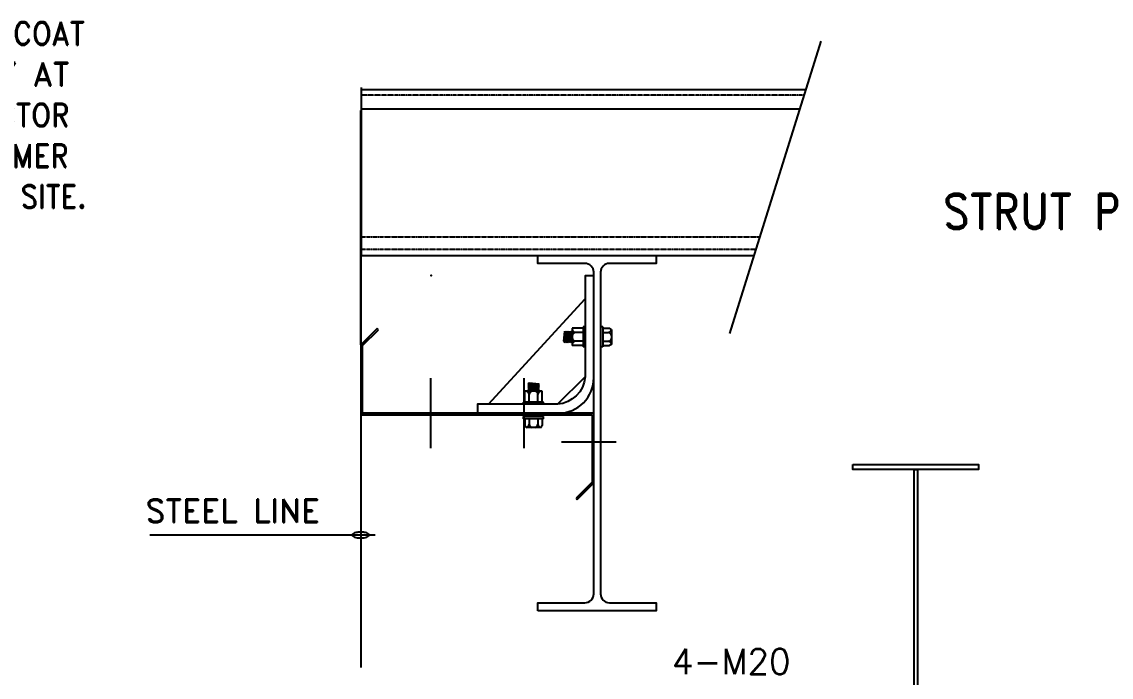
# Model space of a CAD drawing. Header units: inches. Extents: x 3340 to 8649, y 25316 to 28904.
# Drawn here: x 5052 to 5987, y 26220 to 26782 of the extents above; entities that cross this region are included whole.
import ezdxf
from ezdxf.enums import TextEntityAlignment as Align

# ---------------------------------------------------------------- set-up
doc = ezdxf.new("R2010")
doc.units = ezdxf.units.IN
doc.header["$MEASUREMENT"] = 0
doc.linetypes.add('CENTER2', pattern=[1.125, 0.75, -0.125, 0.125, -0.125])
doc.linetypes.add('HIDDEN', pattern=[0.375, 0.25, -0.125])
for name, color, linetype in [('0000', 240, 'Continuous'), ('DIM', 7, 'Continuous'), ('FRAMES', 2, 'Continuous'), ('LAYER4', 3, 'Continuous'), ('MISCEL', 7, 'Continuous'), ('MS-AXIS', 8, 'CENTER2'), ('MS-FRAME', 4, 'Continuous'), ('MS-TEXT', 7, 'Continuous'), ('secondary', 7, 'Continuous'), ('TB-X-AR-ELEV$0$A-DETL-PEN5', 9, 'Continuous')]:
    doc.layers.add(name, color=color, linetype=linetype)
doc.layers.add('TEXT', color=2, linetype='Continuous', lineweight=0)
doc.styles.add('ROM-S', font='romans.shx', dxfattribs={"width": 0.75})
doc.styles.add('ROMAND', font='ROMAND', dxfattribs={"height": 3})

# ---------------------------------------------------------------- blocks, each defined once
blk = doc.blocks.new('200Z15')
at = {"color": 3}
blk.add_line((1.5, -1.5), (1.5, 0), dxfattribs=at)
at = {"color": 1}
for p, q in [((31.5, -60), (-28.5, -60)), ((31.5, -140), (-28.5, -140)), ((-23.5, -219.31), (-23.5, -172.44))]:
    blk.add_line(p, q, dxfattribs=at)
at = {"layer": 'LAYER4'}
for p, q in [((60, 0), (0, 0)), ((0, 0), (0, -198.5)), ((74.14, -14.14), (60, 0)), ((1.5, -200), (1.5, -1.5)), ((1.5, -1.5), (59.38, -1.5)), ((59.38, -1.5), (73.08, -15.2)), ((73.08, -15.2), (74.14, -14.14)), ((-71.58, -184.8), (-72.64, -185.86)), ((-72.64, -185.86), (-58.5, -200)), ((-57.88, -198.5), (-71.58, -184.8)), ((-58.5, -200), (1.5, -200)), ((0, -198.5), (-57.88, -198.5))]:
    blk.add_line(p, q, dxfattribs=at)
blk = doc.blocks.new('ydfh')
at = {"layer": 'MS-FRAME'}
for points in [[(1273205.7, 857253.8), (1273355.7, 857253.8), (1273355.7, 857247.8), (1273205.7, 857247.8)], [(1273278.7, 857247.8), (1273282.7, 857247.8), (1273282.7, 856917.8), (1273278.7, 856917.8)], [(1273205.7, 856911.8), (1273355.7, 856911.8), (1273355.7, 856917.8), (1273205.7, 856917.8)]]:
    blk.add_lwpolyline(points, close=True, dxfattribs=at)

msp = doc.modelspace()

# ---------------------------------------------------------------- linework, layer by layer
for p, q in [((5737.75, 26765.6), (5659.47, 26514.7)), ((5342.9, 26505.02), (5342.9, 26706.2)), ((5342.9, 26706.2), (5342.9, 26228.18)), ((5511.64, 26454.1), (5535.6, 26477.59))]:
    msp.add_line(p, q)
msp.add_lwpolyline([(5495, 26276.92), (5495, 26283.72), (5535.3, 26283.72, 0.414214), (5542.9, 26291.32), (5542.9, 26567.32, 0.414214), (5535.3, 26574.92), (5495, 26574.92), (5495, 26581.72), (5596.6, 26581.72), (5596.6, 26574.92), (5556.3, 26574.92, 0.414214), (5548.7, 26567.32), (5548.7, 26291.32, 0.414214), (5556.3, 26283.72), (5596.6, 26283.72), (5596.6, 26276.92)], format="xyb", close=True)
msp.add_lwpolyline([(5452.45, 26454.1), (5535.6, 26544.53)])
msp.add_point((5403.22, 26564.59))
at = {"layer": '0000', "color": 7}
for p, q in [((5535.6, 26520.55), (5535.6, 26503.3)), ((5550.58, 26520.53), (5550.58, 26503.28)), ((5558.08, 26518.35), (5556.45, 26519.4)), ((5558.08, 26505.45), (5556.45, 26504.4)), ((5499.84, 26454.1), (5482.59, 26454.1)), ((5499.82, 26441.64), (5482.57, 26441.64)), ((5484.74, 26434.14), (5483.69, 26435.78)), ((5497.64, 26434.14), (5498.69, 26435.78))]:
    msp.add_line(p, q, dxfattribs=at)
at = {"layer": 'DIM', "linetype": 'Continuous'}
for p, q in [((5342.91, 26439.39), (5342.91, 26300.05)), ((5355.27, 26341.84), (5161.87, 26341.84))]:
    msp.add_line(p, q, dxfattribs=at)
msp.add_lwpolyline([(5335.48, 26341.84, 0.224609), (5335.85, 26341.06, 0.09011), (5337.65, 26340.06, 0.046966), (5339.86, 26339.53, 0.034972), (5342.91, 26339.32, 0.034972), (5345.95, 26339.53, 0.046966), (5348.16, 26340.06, 0.09011), (5349.96, 26341.06, 0.224609), (5350.33, 26341.84, 0.224609), (5349.96, 26342.62, 0.09011), (5348.16, 26343.62, 0.046966), (5345.95, 26344.15, 0.034972), (5342.91, 26344.36, 0.034972), (5339.86, 26344.15, 0.046966), (5337.65, 26343.62, 0.09011), (5335.85, 26342.62, 0.224609)], format="xyb", close=True, dxfattribs=at)
at = {"layer": 'MISCEL'}
msp.add_lwpolyline([(5542.9, 26564.35), (5535.6, 26564.35), (5535.6, 26477.59, -0.365883), (5511.64, 26454.1), (5443.08, 26454.1), (5443.08, 26446.52), (5512.66, 26446.52, 0.414214), (5542.9, 26476.76)], format="xyb", close=True, dxfattribs=at)
at = {"layer": 'secondary'}
for points in [[(5343.18, 26725.92), (5343.18, 26581.72)], [(5724.71, 26723.82), (5343.18, 26723.82)], [(5343.18, 26707.72), (5719.69, 26707.72)], [(5343.18, 26581.72), (5680.38, 26581.72)]]:
    msp.add_lwpolyline(points, dxfattribs=at)
at = {"layer": 'secondary', "linetype": 'HIDDEN'}
for points in [[(5723.34, 26719.43), (5343.18, 26719.43)], [(5343.18, 26597.82), (5685.4, 26597.82)], [(5343.18, 26587.14), (5682.07, 26587.14)]]:
    msp.add_lwpolyline(points, dxfattribs=at)
at = {"layer": 'TB-X-AR-ELEV$0$A-DETL-PEN5', "color": 7}
for p, q in [((5517.15, 26508.18), (5518.15, 26516.84)), ((5518.15, 26516.84), (5519.12, 26515.68)), ((5518.15, 26507.02), (5519.12, 26515.68)), ((5519.12, 26515.68), (5520.13, 26516.84)), ((5519.12, 26508.18), (5520.13, 26516.84)), ((5520.13, 26516.84), (5521.1, 26515.68)), ((5520.13, 26507.02), (5521.1, 26515.68)), ((5521.1, 26515.68), (5522.1, 26516.84)), ((5521.1, 26508.18), (5522.1, 26516.84)), ((5522.1, 26516.84), (5523.07, 26515.68)), ((5522.1, 26507.02), (5523.07, 26515.68)), ((5523.07, 26515.68), (5524.08, 26516.84)), ((5523.07, 26508.18), (5524.08, 26516.84)), ((5524.08, 26516.84), (5524.35, 26516.51)), ((5524.35, 26519.43), (5524.35, 26504.43)), ((5533.72, 26519.43), (5524.35, 26519.43)), ((5533.72, 26515.68), (5527.05, 26515.68)), ((5533.72, 26520.55), (5533.72, 26503.3)), ((5535.6, 26520.55), (5533.72, 26520.55)), ((5548.7, 26520.53), (5548.7, 26503.28)), ((5550.58, 26520.53), (5548.7, 26520.53)), ((5550.58, 26519.4), (5556.45, 26519.4)), ((5550.58, 26515.65), (5555.38, 26515.65)), ((5558.08, 26518.35), (5558.08, 26505.45)), ((5517.15, 26508.18), (5518.15, 26507.02)), ((5518.15, 26507.02), (5519.12, 26508.18)), ((5519.12, 26508.18), (5520.13, 26507.02)), ((5520.13, 26507.02), (5521.1, 26508.18)), ((5521.1, 26508.18), (5522.1, 26507.02)), ((5522.1, 26507.02), (5523.07, 26508.18)), ((5523.07, 26508.18), (5524.08, 26507.02)), ((5524.08, 26507.02), (5524.35, 26507.34)), ((5533.72, 26504.43), (5524.35, 26504.43)), ((5533.72, 26508.18), (5527.05, 26508.18)), ((5535.6, 26503.3), (5533.72, 26503.3)), ((5550.58, 26503.28), (5548.7, 26503.28)), ((5550.58, 26508.15), (5555.38, 26508.15)), ((5550.58, 26504.4), (5556.45, 26504.4)), ((5498.72, 26465.35), (5483.72, 26465.35)), ((5483.72, 26455.97), (5483.72, 26465.35)), ((5487.47, 26472.55), (5486.31, 26471.54)), ((5486.31, 26471.54), (5487.47, 26470.57)), ((5486.31, 26471.54), (5494.97, 26470.57)), ((5487.47, 26470.57), (5486.31, 26469.57)), ((5486.31, 26469.57), (5487.47, 26468.6)), ((5486.31, 26469.57), (5494.97, 26468.6)), ((5487.47, 26468.6), (5486.31, 26467.59)), ((5486.31, 26467.59), (5487.47, 26466.63)), ((5486.31, 26467.59), (5494.97, 26466.63)), ((5487.47, 26466.63), (5486.31, 26465.62)), ((5486.31, 26465.62), (5486.63, 26465.35)), ((5487.47, 26472.55), (5496.13, 26471.54)), ((5487.47, 26470.57), (5496.13, 26469.57)), ((5487.47, 26468.6), (5496.13, 26467.59)), ((5487.47, 26466.63), (5496.13, 26465.62)), ((5496.13, 26471.54), (5494.97, 26470.57)), ((5494.97, 26470.57), (5496.13, 26469.57)), ((5496.13, 26469.57), (5494.97, 26468.6)), ((5494.97, 26468.6), (5496.13, 26467.59)), ((5496.13, 26467.59), (5494.97, 26466.63)), ((5494.97, 26466.63), (5496.13, 26465.62)), ((5496.13, 26465.62), (5495.8, 26465.35)), ((5498.72, 26455.97), (5498.72, 26465.35)), ((5499.84, 26455.97), (5482.59, 26455.97)), ((5482.59, 26454.1), (5482.59, 26455.97)), ((5487.47, 26455.97), (5487.47, 26462.65)), ((5494.97, 26455.97), (5494.97, 26462.65)), ((5499.84, 26454.1), (5499.84, 26455.97)), ((5499.82, 26443.52), (5482.57, 26443.52)), ((5482.57, 26441.64), (5482.57, 26443.52)), ((5483.69, 26441.64), (5483.69, 26435.78)), ((5487.44, 26441.64), (5487.44, 26436.84)), ((5494.94, 26441.64), (5494.94, 26436.84)), ((5498.69, 26441.64), (5498.69, 26435.78)), ((5499.82, 26441.64), (5499.82, 26443.52)), ((5497.64, 26434.14), (5484.74, 26434.14))]:
    msp.add_line(p, q, dxfattribs=at)
for centre, start, end in [((5527.05, 26518.38), 180, 270), ((5527.05, 26512.98), 90, 180), ((5555.38, 26518.35), 270, 0), ((5555.38, 26512.95), 0, 90), ((5527.05, 26510.88), 180, 270), ((5527.05, 26505.48), 90, 180), ((5555.38, 26510.85), 270, 0), ((5555.38, 26505.45), 0, 90), ((5484.77, 26462.65), 360, 90), ((5490.17, 26462.65), 90, 180), ((5492.27, 26462.65), 360, 90), ((5497.67, 26462.65), 90, 180), ((5484.74, 26436.84), 270, 360), ((5490.14, 26436.84), 180, 270), ((5492.24, 26436.84), 270, 360), ((5497.64, 26436.84), 180, 270)]:
    msp.add_arc(centre, 2.7, start, end, dxfattribs=at)

# ---------------------------------------------------------------- block references
at = {"layer": 'FRAMES', "rotation": 90.00000000001279}
msp.add_blockref('200Z15', (5342.9, 26445.02), dxfattribs=at)
at = {"layer": 'MS-AXIS', "lineweight": 100, "xscale": 0.7200000000000002, "yscale": 0.7200000000000002, "zscale": 0.7200000000000002}
msp.add_blockref('ydfh', (-910942.83, -590820.22), dxfattribs=at)

# ---------------------------------------------------------------- texts
at = {"color": 7, "style": 'ROMAND', "width": 0.9}
msp.add_text('STRUT PURLIN WITH STRUT CLIP AND PURLIN SPACER', height=30, dxfattribs=at).set_placement((6333.22, 26619.59), align=Align.MIDDLE_CENTER)
at = {"layer": 'MS-TEXT', "color": 7, "style": 'ROM-S'}
msp.add_text('4-M20', height=21.6, dxfattribs=at).set_placement((5610.02, 26216.02), align=Align.BOTTOM_LEFT)
at = {"layer": 'TEXT', "style": 'ROMAND'}
for s, width, p in [('- FOR CASES WHERE SAG RODS ARE HAVING MULTI-COAT', 0.9, (4388.79, 26762.35)), ('PAINTS, SAG RODS ARE SUPPLIED WITH PRIMER ONLY AT', 0.99, (4328.41, 26727.35)), ('THREADED PORTIONS TO AVOID MIS-FIT WITH NUTS. ERECTOR', 0.91, (4328.41, 26692.35)), ('SHALL APPLY SUCCESSIVE COATS OF PAINT OVER THE PRIMER', 0.9, (4328.41, 26657.35)), ('AT THREADED PORTIONS AFTER INSTALLATION/ASSEMBLY AT SITE.', 0.87, (4328.41, 26622.35))]:
    msp.add_text(s, height=20, dxfattribs=dict(at, width=width)).set_placement(p)
at = {"layer": 'TEXT', "linetype": 'Continuous', "style": 'ROMAND'}
msp.add_text('STEEL LINE', height=20, dxfattribs=at).set_placement((5158.01, 26352.63))

doc.saveas('drawing.dxf')
